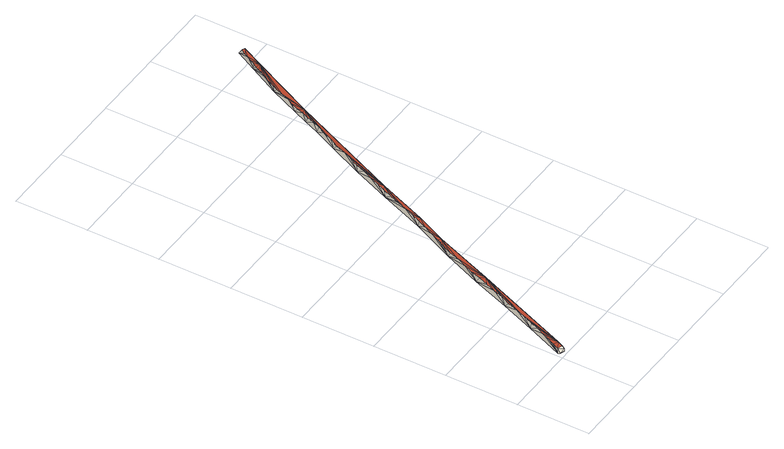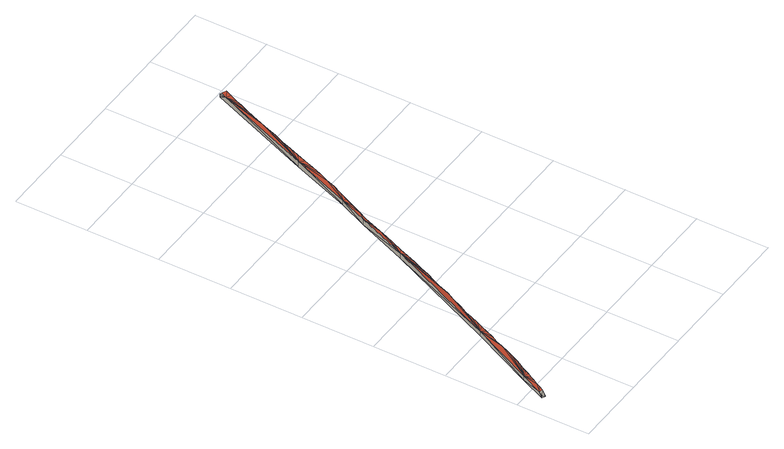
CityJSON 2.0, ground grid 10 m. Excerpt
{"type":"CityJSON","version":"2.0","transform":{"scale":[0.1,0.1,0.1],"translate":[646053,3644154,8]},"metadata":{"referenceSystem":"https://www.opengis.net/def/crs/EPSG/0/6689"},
"CityObjects":{
"otherconstruction1":{"type":"OtherConstruction","attributes":{"class":"08","function":"0801"},"geometry":[{"type":"MultiSurface","lod":"3","boundaries":[[[0,1,2]],[[1,3,2]],[[1,4,3]],[[4,5,3]],[[4,6,5]],[[4,7,6]],[[4,8,7]],[[4,9,8]],[[9,10,8]],[[9,11,10]],[[9,12,11]],[[12,13,11]],[[14,15,13]],[[14,16,15]],[[16,17,15]],[[16,18,17]],[[16,19,18]],[[16,20,19]],[[20,21,19]],[[20,22,21]],[[13,12,14]],[[2,23,0]],[[24,25,26]],[[26,27,24]],[[26,28,27]],[[26,29,28]],[[26,30,29]],[[26,31,30]],[[26,32,31]],[[26,33,32]],[[33,34,32]],[[33,35,34]],[[33,36,35]],[[33,37,36]],[[33,38,37]],[[33,39,38]],[[33,40,39]],[[33,41,40]],[[33,42,41]],[[33,43,42]],[[43,44,42]],[[43,45,44]],[[43,46,45]],[[43,47,46]],[[43,48,47]],[[43,49,48]],[[49,50,48]],[[49,51,50]],[[49,52,51]],[[49,53,52]],[[53,54,52]],[[53,55,54]],[[53,56,55]],[[53,57,56]],[[53,58,57]],[[53,59,58]],[[53,60,59]],[[53,61,60]],[[53,62,61]],[[53,63,62]],[[53,64,63]],[[64,65,63]],[[64,66,65]],[[64,67,66]],[[64,68,67]],[[64,69,68]],[[64,70,69]],[[64,71,70]],[[64,72,71]],[[64,73,72]],[[64,74,73]],[[64,75,74]],[[75,76,74]],[[75,77,76]],[[75,78,77]],[[75,79,78]],[[75,80,79]],[[75,81,80]],[[75,82,81]],[[75,83,82]],[[75,84,83]],[[75,85,84]],[[75,86,85]],[[86,87,88]],[[88,85,86]],[[87,86,89]],[[89,23,87]],[[23,85,88]],[[85,23,2]],[[87,23,88]],[[85,2,84]],[[84,2,83]],[[83,2,82]],[[82,2,81]],[[81,2,80]],[[80,2,79]],[[79,2,3]],[[79,3,78]],[[78,3,77]],[[77,3,76]],[[76,3,74]],[[74,3,73]],[[73,3,5]],[[73,5,72]],[[72,5,71]],[[71,5,70]],[[70,5,6]],[[70,6,69]],[[69,6,68]],[[68,6,7]],[[68,7,67]],[[67,7,66]],[[66,7,8]],[[66,8,65]],[[65,8,63]],[[63,8,62]],[[62,8,10]],[[62,10,61]],[[61,10,60]],[[60,10,59]],[[59,10,58]],[[58,10,11]],[[58,11,57]],[[57,11,56]],[[56,11,55]],[[55,11,54]],[[54,11,52]],[[52,11,13]],[[52,13,51]],[[51,13,50]],[[50,13,48]],[[48,13,47]],[[47,13,15]],[[47,15,46]],[[46,15,45]],[[45,15,44]],[[44,15,42]],[[42,15,41]],[[41,15,17]],[[41,17,40]],[[40,17,39]],[[39,17,38]],[[38,17,37]],[[37,17,18]],[[37,18,36]],[[36,18,35]],[[35,18,34]],[[34,18,19]],[[34,19,32]],[[32,19,31]],[[31,19,30]],[[30,19,29]],[[29,19,21]],[[29,21,28]],[[28,21,27]],[[27,21,24]],[[22,20,90]],[[90,91,22]],[[89,86,0]],[[53,49,12]],[[12,9,53]],[[49,43,12]],[[43,14,12]],[[1,0,86]],[[86,75,1]],[[16,14,33]],[[43,33,14]],[[53,9,64]],[[4,64,9]],[[4,1,64]],[[75,64,1]],[[20,16,26]],[[90,20,26]],[[26,91,90]],[[16,33,26]],[[26,25,91]],[[91,25,24]],[[24,22,91]],[[0,23,89]],[[24,21,22]]],"semantics":{"surfaces":[{"type":"GroundSurface"},{"type":"RoofSurface"},{"type":"WallSurface"}],"values":[0,0,0,0,0,0,0,0,0,0,0,0,0,0,0,0,0,0,0,0,0,0,1,1,1,1,1,1,1,1,1,1,1,1,1,1,1,1,1,1,1,1,1,1,1,1,1,1,1,1,1,1,1,1,1,1,1,1,1,1,1,1,1,1,1,1,1,1,1,1,1,1,1,1,1,1,1,1,1,1,1,1,1,1,1,2,2,2,2,2,2,2,2,2,2,2,2,2,2,2,2,2,2,2,2,2,2,2,2,2,2,2,2,2,2,2,2,2,2,2,2,2,2,2,2,2,2,2,2,2,2,2,2,2,2,2,2,2,2,2,2,2,2,2,2,2,2,2,2,2,2,2,2,2,2,2,2,2,2,2,2,2,2,2,2,2,2,2,2,2,2,2,2,2,2,2,2,2,2,2]}}]}
},
"vertices":[
[274,618,8],[258,583,8],[254,590,8],[232,548,8],[216,495,8],[214,507,8],[205,486,8],[196,465,8],[181,433,8],[147,340,8],[160,387,8],[138,334,8],[119,272,9],[114,273,8],[101,232,9],[87,214,8],[69,150,8],[65,161,8],[45,108,8],[26,61,8],[11,4,9],[5,9,8],[5,6,9],[270,620,8],[5,9,16],[11,7,16],[15,15,16],[9,18,16],[14,29,16],[18,39,16],[23,50,16],[28,61,16],[33,75,16],[69,150,16],[38,88,16],[43,102,16],[49,115,16],[54,129,16],[59,142,16],[64,156,16],[69,170,16],[74,183,16],[80,196,16],[101,232,16],[85,209,16],[91,222,16],[97,234,16],[103,247,16],[109,260,16],[119,272,17],[115,272,16],[120,285,16],[125,298,16],[147,340,16],[130,311,16],[135,324,16],[141,337,16],[146,350,16],[151,363,16],[157,376,16],[162,389,16],[168,401,16],[174,414,16],[179,427,16],[216,495,15],[185,439,16],[191,452,16],[197,464,16],[201,474,16],[205,484,16],[209,493,16],[213,503,15],[217,513,15],[222,522,15],[226,532,15],[258,583,15],[230,542,15],[234,551,15],[239,561,15],[242,567,15],[246,573,15],[249,579,15],[252,585,15],[255,591,15],[258,597,15],[262,603,15],[273,614,15],[268,615,15],[265,609,15],[274,618,11],[11,4,10],[11,4,13]
]}
